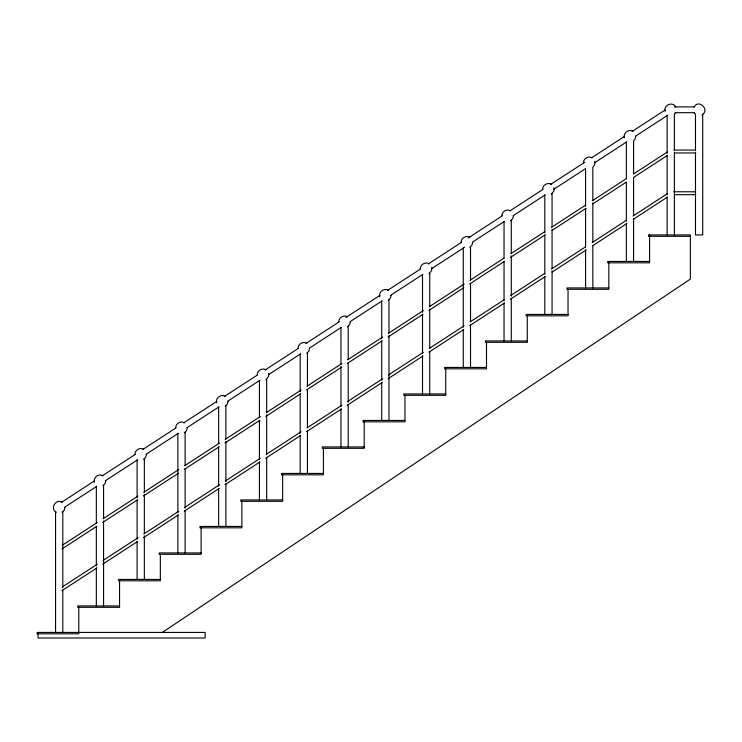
<?xml version="1.0" encoding="UTF-8"?>
<svg xmlns="http://www.w3.org/2000/svg" width="742" height="742" viewBox="0 0 742 742"><rect width="100%" height="100%" fill="white"/><g stroke="black" fill="none" stroke-linecap="round" stroke-linejoin="round"><path stroke-width="1.11" d="M64.981 507.296L64.202 510.19L62.078 512.314M105.754 480.797L104.974 483.691L102.85 485.815M134.933 454.299C134.803 450.014 139.978 447.018 143.623 449.272M146.517 454.299L145.747 457.193L143.623 459.317M175.706 427.791C175.576 423.515 180.751 420.519 184.396 422.773M187.29 427.791L186.52 430.694L184.396 432.818M228.063 401.292L227.284 404.195L225.169 406.319M257.242 374.793C257.112 370.508 262.297 367.522 265.942 369.776M298.015 348.295C297.885 344.01 303.061 341.023 306.706 343.277M309.609 348.295L308.83 351.198L306.706 353.313M338.788 321.796C338.658 317.511 343.834 314.525 347.479 316.778M350.382 321.796L349.603 324.699L347.479 326.814M391.155 295.297L390.375 298.191L388.252 300.315M420.334 268.799C420.204 264.514 425.379 261.527 429.024 263.781M461.097 242.3C460.967 238.015 466.152 235.029 469.797 237.282M472.691 242.3L471.912 245.194L469.797 247.318M501.87 215.801C501.74 211.516 506.925 208.53 510.57 210.784M513.464 215.801L512.685 218.695L510.57 220.819M542.643 189.303C542.513 185.018 547.689 182.031 551.334 184.285M583.416 162.804C583.286 158.519 588.462 155.523 592.107 157.777M635.783 136.305L635.004 139.199L633.603 140.767L633.603 174.092M675.777 112.701L674.376 114.268L674.376 149.893M694.085 106.904C698.871 98.603 710.307 110.039 702.006 114.825M265.942 379.811L268.641 376.296L268.641 373.3M429.024 273.817L431.723 270.301L431.723 267.296M551.334 194.321L554.042 190.796L554.042 187.8M162.359 632.425L690.366 279.103L690.366 234.936L648.489 234.936L648.489 236.318L690.366 236.318M61.484 502.343L94.494 480.89M102.257 475.845L135.267 454.392M143.03 449.337L176.03 427.893M183.803 422.838L216.803 401.385M224.576 396.339L257.576 374.886M265.339 369.841L298.349 348.388M306.112 343.342L339.122 321.889M345.911 317.474L379.895 295.39M387.658 290.345L420.668 268.892M428.431 263.846L461.431 242.393M468.23 237.978L502.204 215.894M509.977 210.849L542.977 189.395M550.74 184.35L584.724 162.266M591.513 157.851L624.523 136.398M632.267 131.362L665.073 110.039M64.647 507.203L96.683 486.381M105.42 480.695L137.456 459.882M146.193 454.197L178.219 433.384M186.956 427.698L218.992 406.876M227.729 401.199L259.765 380.377M268.502 374.701L300.538 353.878M309.275 348.202L341.311 327.38M350.048 321.703L382.084 300.881M390.821 295.205L422.847 274.382M431.584 268.706L464.594 247.253M472.357 242.207L504.393 221.385M513.13 215.709L545.166 194.886M553.903 189.21L584.965 169.018M594.676 162.702L626.712 141.889M635.375 136.25L667.8 115.177M62.272 545.268L97.221 522.553M103.045 518.769L137.993 496.055M143.818 492.271L178.766 469.556M184.591 465.772L219.539 443.057M225.364 439.273L260.312 416.559M266.137 412.765L301.076 390.06M306.9 386.267L341.849 363.552M347.673 359.768L382.622 337.053M388.446 333.269L423.394 310.555M429.219 306.771L464.167 284.056M469.992 280.272L503.966 258.188M510.765 253.773L544.739 231.69M551.538 227.275L585.512 205.191M592.302 200.776L626.285 178.692M633.974 173.693L667.457 151.934M61.911 548.959L96.859 526.245M102.684 522.461L137.632 499.746M143.456 495.962L178.405 473.248M184.229 469.463L219.178 446.749M225.002 442.965L259.95 420.25M265.775 416.457L300.714 393.752M306.539 389.958L341.487 367.244M347.312 363.459L382.26 340.745M388.085 336.961L423.033 314.246M428.857 310.462L463.806 287.748M469.63 283.963L504.579 261.249M510.403 257.465L545.342 234.75M552.141 230.335L586.115 208.252M592.914 203.837L625.914 182.384M633.659 177.357L667.336 155.468M62.272 586.978L97.221 564.263M103.045 560.479L137.993 537.764M143.818 533.98L178.766 511.266M184.591 507.482L219.539 484.767M225.364 480.983L260.312 458.268M266.137 454.484L301.076 431.77M306.9 427.986L341.849 405.271M347.673 401.487L382.622 378.772M388.446 374.979L423.394 352.274M429.219 348.48L464.167 325.766M469.992 321.982L503.966 299.898M510.765 295.483L544.739 273.399M551.538 268.984L585.512 246.9M592.302 242.486L626.285 220.402M633.019 216.024L667.457 193.643M61.911 590.669L96.859 567.955M102.684 564.17L137.632 541.456M143.456 537.672L178.405 514.957M184.229 511.173L219.178 488.459M225.002 484.674L259.95 461.96M265.775 458.176L300.714 435.461M306.539 431.677L341.487 408.963M347.312 405.178L382.26 382.464M388.085 378.67L423.033 355.965M428.857 352.172L463.806 329.457M469.63 325.673L504.579 302.959M510.403 299.174L545.342 276.46M552.141 272.045L586.115 249.961M592.914 245.546L626.888 223.463M633.659 219.066L667.336 197.177M674.385 106.904L694.614 106.904M675.053 112.701L694.521 112.701M673.782 150.06L695.653 150.06M674.534 152.963L695.755 152.963M673.782 191.779L695.653 191.779M674.534 194.673L695.755 194.673M649.593 261.434L607.717 261.434L607.717 262.816L649.593 262.816L649.593 234.936M608.82 287.933L566.944 287.933L566.944 289.315L608.82 289.315L608.82 262.816M568.047 314.432L526.171 314.432L526.171 315.814L568.047 315.814L568.047 289.315M527.274 340.94L485.398 340.94L485.398 342.312L527.274 342.312L527.274 315.814M486.502 367.438L444.634 367.438L444.634 368.811L486.502 368.811L486.502 342.312M445.738 393.937L403.861 393.937L403.861 395.319L445.738 395.319L445.738 368.811M404.965 420.436L363.088 420.436L363.088 421.818L404.965 421.818L404.965 395.319M364.192 446.934L322.316 446.934L322.316 448.316L364.192 448.316L364.192 421.818M323.419 473.433L281.543 473.433L281.543 474.815L323.419 474.815L323.419 448.316M282.646 499.932L240.77 499.932L240.77 501.314L282.646 501.314L282.646 474.815M241.873 526.43L200.006 526.43L200.006 527.812L241.873 527.812L241.873 501.314M201.11 552.929L159.233 552.929L159.233 554.311L201.11 554.311L201.11 527.812M160.337 579.428L118.46 579.428L118.46 580.81L160.337 580.81L160.337 554.311M119.564 605.926L77.687 605.926L77.687 607.308L119.564 607.308L119.564 580.81M632.88 131.278C628.687 128.635 622.909 133.068 624.384 137.799M388.252 290.28C384.059 287.636 378.281 292.06 379.756 296.8M225.169 396.274C220.977 393.631 215.199 398.064 216.673 402.795M102.85 475.77C98.658 473.127 92.889 477.56 94.355 482.291M62.078 502.278C55.771 498.309 49.695 508.836 56.281 512.314M694.085 112.701L695.486 114.268L695.486 149.893M675.777 106.904C672.762 101.107 663.181 105.076 665.157 111.3M594.806 161.302L594.806 164.297L592.83 167.265L592.83 200.59M702.73 114.268L702.73 234.936L695.486 234.936L695.486 152.193M674.376 152.193L674.376 234.936M667.132 115.418L667.132 153.344M667.132 155.635L667.132 194.71M667.132 197.01L667.132 234.936M633.603 177.542L633.603 215.468M633.603 218.918L633.603 261.434M626.359 141.917L626.359 178.692M626.359 182.142L626.359 221.209M626.359 223.509L626.359 261.434M592.83 202.891L592.83 241.966M592.83 245.417L592.83 287.933M585.586 168.415L585.586 206.341M585.586 208.641L585.586 247.717M585.586 250.008L585.586 287.933M552.067 193.764L552.067 227.089M552.067 229.389L552.067 268.465M552.067 270.765L552.067 314.432M544.813 194.914L544.813 232.84M544.813 235.14L544.813 274.215M544.813 276.506L544.813 314.432M511.294 220.263L511.294 253.588M511.294 255.888L511.294 296.114M511.294 298.414L511.294 340.94M504.05 221.413L504.05 258.188M504.05 261.638L504.05 300.714M504.05 303.014L504.05 340.94M470.521 246.761L470.521 280.086M470.521 283.537L470.521 321.462M470.521 324.913L470.521 367.438M463.277 247.911L463.277 327.213M463.277 329.513L463.277 367.438M429.748 273.26L429.748 306.594M429.748 308.885L429.748 347.961M429.748 351.411L429.748 393.937M422.504 274.41L422.504 312.336M422.504 314.636L422.504 353.711M422.504 356.012L422.504 393.937M388.975 299.759L388.975 333.093M388.975 335.384L388.975 420.436M381.731 300.909L381.731 338.834M381.731 341.135L381.731 380.21M381.731 382.51L381.731 420.436M348.202 326.257L348.202 359.592M348.202 363.033L348.202 402.108M348.202 404.409L348.202 446.934M340.958 327.407L340.958 364.183M340.958 366.483L340.958 406.709M340.958 409.009L340.958 446.934M307.438 352.756L307.438 386.09M307.438 389.541L307.438 427.466M307.438 430.907L307.438 473.433M300.185 353.906L300.185 391.832M300.185 394.132L300.185 433.207M300.185 435.508L300.185 473.433M266.666 379.264L266.666 412.589M266.666 414.889L266.666 453.965M266.666 457.406L266.666 499.932M259.422 380.405L259.422 417.19M259.422 420.631L259.422 459.706M259.422 462.006L259.422 499.932M225.893 405.763L225.893 439.088M225.893 441.388L225.893 481.614M225.893 483.905L225.893 526.43M218.649 406.913L218.649 443.688M218.649 447.129L218.649 486.205M218.649 488.505L218.649 526.43M185.12 432.261L185.12 465.586M185.12 469.037L185.12 508.112M185.12 510.413L185.12 552.929M177.876 433.411L177.876 512.703M177.876 515.004L177.876 552.929M144.347 458.76L144.347 492.085M144.347 494.385L144.347 533.461M144.347 535.761L144.347 579.428M137.103 459.91L137.103 497.836M137.103 500.136L137.103 539.202M137.103 541.502L137.103 579.428M103.574 485.259L103.574 518.584M103.574 520.884L103.574 605.926M96.33 486.409L96.33 523.184M96.33 526.635L96.33 565.71M96.33 568.001L96.33 605.926M78.791 607.308L78.791 633.807L37.1 633.807L37.1 632.425L205.144 632.425L205.144 637.99L38.018 637.99L38.018 633.807M62.801 511.757L62.801 587.608M62.801 589.909L62.801 632.425M55.557 511.757L55.557 632.425"/></g></svg>
